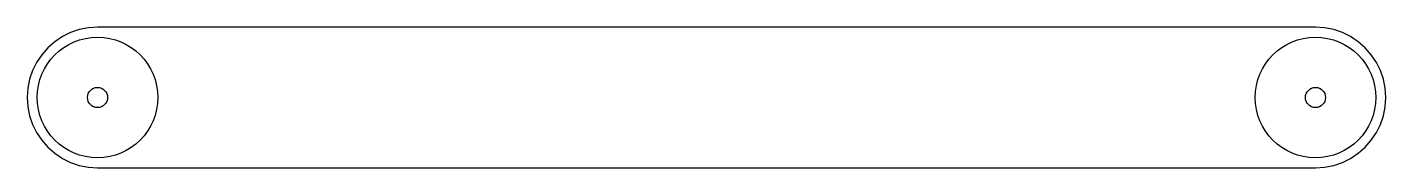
# Model space of a CAD drawing. Header units: millimetres. Extents: x -35 to 641, y -35 to 35.
import ezdxf

# ---------------------------------------------------------------- set-up
doc = ezdxf.new("R2010")
doc.units = ezdxf.units.MM

msp = doc.modelspace()

# ---------------------------------------------------------------- linework, layer by layer
at = {"layer": 'CHEEK-OUTLINE'}
for centre in [(0, 0), (606.001, 0)]:
    msp.add_circle(centre, 30, dxfattribs=at)
at = {"layer": 'CUT'}
for p, q in [((-9.059, 33.807), (-13.394, 32.336)), ((-4.568, 34.701), (-9.059, 33.807)), ((0, 35), (-4.568, 34.701)), ((606.001, 35), (0, 35)), ((610.569, 34.701), (606.001, 35)), ((615.06, 33.807), (610.569, 34.701)), ((619.395, 32.336), (615.06, 33.807)), ((-21.307, 27.767), (-24.749, 24.749)), ((-17.5, 30.311), (-21.307, 27.767)), ((-13.394, 32.336), (-17.5, 30.311)), ((623.501, 30.311), (619.395, 32.336)), ((627.308, 27.767), (623.501, 30.311)), ((630.75, 24.749), (627.308, 27.767)), ((-27.767, 21.307), (-30.311, 17.5)), ((-24.749, 24.749), (-27.767, 21.307)), ((633.768, 21.307), (630.75, 24.749)), ((636.312, 17.5), (633.768, 21.307)), ((-30.311, 17.5), (-32.336, 13.394)), ((638.337, 13.394), (636.312, 17.5)), ((-33.807, 9.059), (-34.701, 4.568)), ((-32.336, 13.394), (-33.807, 9.059)), ((639.808, 9.059), (638.337, 13.394)), ((640.702, 4.568), (639.808, 9.059)), ((-34.701, 4.568), (-35, 0)), ((-35, 0), (-34.701, -4.568)), ((641.001, 0), (640.702, 4.568)), ((640.702, -4.568), (641.001, 0)), ((-34.701, -4.568), (-33.807, -9.059)), ((639.808, -9.059), (640.702, -4.568)), ((-33.807, -9.059), (-32.336, -13.394)), ((-32.336, -13.394), (-30.311, -17.5)), ((636.312, -17.5), (638.337, -13.394)), ((638.337, -13.394), (639.808, -9.059)), ((-30.311, -17.5), (-27.767, -21.307)), ((633.768, -21.307), (636.312, -17.5)), ((-27.767, -21.307), (-24.749, -24.749)), ((-24.749, -24.749), (-21.307, -27.767)), ((627.308, -27.767), (630.75, -24.749)), ((630.75, -24.749), (633.768, -21.307)), ((-21.307, -27.767), (-17.5, -30.311)), ((-17.5, -30.311), (-13.394, -32.336)), ((-13.394, -32.336), (-9.059, -33.807)), ((615.06, -33.807), (619.395, -32.336)), ((619.395, -32.336), (623.501, -30.311)), ((623.501, -30.311), (627.308, -27.767)), ((-9.059, -33.807), (-4.568, -34.701)), ((-4.568, -34.701), (0, -35)), ((0, -35), (606.001, -35)), ((606.001, -35), (610.569, -34.701)), ((610.569, -34.701), (615.06, -33.807))]:
    msp.add_line(p, q, dxfattribs=at)
for centre in [(0, 0), (606.001, 0)]:
    msp.add_circle(centre, 5, dxfattribs=at)

doc.saveas('drawing.dxf')
